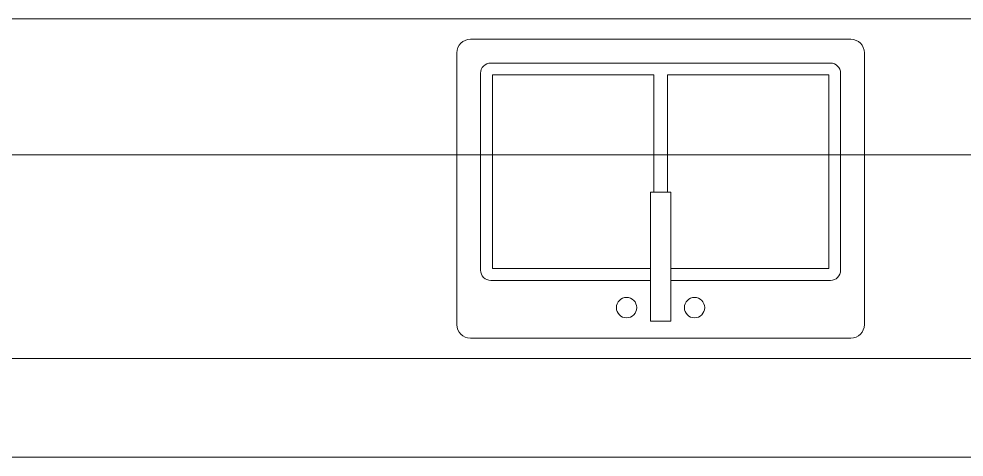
# Model space of a CAD drawing. Header units: inches. Extents: x -445 to 366, y -514 to 778.
# Drawn here: x -36.7 to 32.9, y -358 to -325.8 of the extents above; entities that cross this region are included whole.
import ezdxf

# ---------------------------------------------------------------- set-up
doc = ezdxf.new("R2010")
doc.units = ezdxf.units.IN
doc.header["$MEASUREMENT"] = 0
for name, color, linetype, lineweight in [('I-WALL', 2, 'Continuous', 9), ('P-SANR-FIXT', 6, 'Continuous', 9), ('Q-CASE', 31, 'Continuous', 13)]:
    doc.layers.add(name, color=color, linetype=linetype, lineweight=lineweight)

# ---------------------------------------------------------------- blocks, each defined once
blk = doc.blocks.new('Counter Top - L Shaped _No Backsplash_ - Standard Counter Top-2742262-Test Fit - Mezzanine Plan')
at = {"layer": 'Q-CASE'}
for p, q in [((-2.262, 25), (93.397, 25)), ((181.647, 0), (-47.262, 0))]:
    blk.add_line(p, q, dxfattribs=at)
blk = doc.blocks.new('Sink-Double - 2D - Default-837492-Test Fit - Mezzanine Plan')
at = {"layer": 'P-SANR-FIXT'}
for p, q in [((-14, 23.5), (14, 23.5)), ((-15, 10), (-15, 22.5)), ((15, 22.5), (15, 10)), ((-0.76, 12.75), (-0.76, 22.25)), ((-0.76, 22.25), (0.74, 22.25)), ((0.74, 22.25), (0.74, 12.75)), ((-12.5, 19.25), (-0.76, 19.25)), ((0.74, 19.25), (12.5, 19.25)), ((-13.25, 10), (-13.25, 18.5)), ((-0.76, 18.375), (-12.375, 18.375)), ((-12.375, 18.375), (-12.375, 10)), ((12.375, 18.375), (0.74, 18.375)), ((12.375, 10), (12.375, 18.375)), ((13.25, 18.5), (13.25, 10)), ((0.74, 12.75), (-0.76, 12.75)), ((-0.5, 10), (-0.5, 12.75)), ((0.5, 10), (0.5, 12.75)), ((-15, 2.5), (-15, 10)), ((-13.25, 4), (-13.25, 10)), ((-12.375, 10), (-12.375, 4.125)), ((-0.5, 4.125), (-0.5, 10)), ((0.5, 4.125), (0.5, 10)), ((12.375, 4.125), (12.375, 10)), ((13.25, 10), (13.25, 4)), ((15, 10), (15, 2.5)), ((-12.375, 4.125), (-0.518, 4.125)), ((0.5, 4.125), (12.375, 4.125)), ((12.5, 3.25), (-12.5, 3.25)), ((14, 1.5), (-14, 1.5))]:
    blk.add_line(p, q, dxfattribs=at)
for centre, radius, start, end in [((-14, 22.5), 1, 90, 180), ((14, 22.5), 1, 0, 90), ((-2.5, 21.25), 0.75, 0, 180), ((2.5, 21.25), 0.75, 0, 180), ((-2.5, 21.25), 0.75, 180, 0), ((2.5, 21.25), 0.75, 180, 0), ((-12.5, 18.5), 0.75, 90, 180), ((12.5, 18.5), 0.75, 0, 90), ((-12.5, 4), 0.75, 180, 270), ((12.5, 4), 0.75, 270, 0), ((-14, 2.5), 1, 180, 270), ((14, 2.5), 1, 270, 360)]:
    blk.add_arc(centre, radius, start, end, dxfattribs=at)
blk = doc.blocks.new('Upper Cabinet - Standard Upper Cabinet-2743165-Test Fit - Mezzanine Plan')
at = {"layer": 'Q-CASE'}
for p, q in [((48.397, 0), (-47.262, 0)), ((-47.262, -15), (114.718, -15))]:
    blk.add_line(p, q, dxfattribs=at)

msp = doc.modelspace()

# ---------------------------------------------------------------- linework, layer by layer
at = {"layer": 'I-WALL'}
for p, q in [((77.423, -350.794), (-38.237, -350.794)), ((-38.237, -358.044), (70.173, -358.044))]:
    msp.add_line(p, q, dxfattribs=at)

# ---------------------------------------------------------------- block references
at = {"layer": 'P-SANR-FIXT', "rotation": 180}
msp.add_blockref('Sink-Double - 2D - Default-837492-Test Fit - Mezzanine Plan', (10.521, -325.794), dxfattribs=at)
at = {"layer": 'Q-CASE', "rotation": 180}
for name, p in [('Counter Top - L Shaped _No Backsplash_ - Standard Counter Top-2742262-Test Fit - Mezzanine Plan', (55.161, -325.794)), ('Upper Cabinet - Standard Upper Cabinet-2743165-Test Fit - Mezzanine Plan', (10.161, -350.794))]:
    msp.add_blockref(name, p, dxfattribs=at)

doc.saveas('drawing.dxf')
